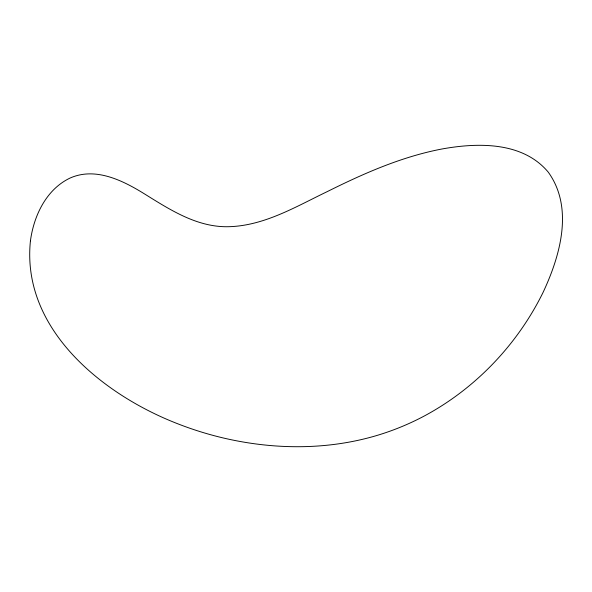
<?xml version="1.0" encoding="UTF-8"?>
<svg xmlns="http://www.w3.org/2000/svg" width="592" height="592" viewBox="0 0 592 592"><rect width="100%" height="100%" fill="white"/><g stroke="black" fill="none" stroke-linecap="round" stroke-linejoin="round"><path stroke-width="0.89" d="M30.436 240.833C21.208 328.693 101.92 393.791 175.55 422.917A340.171 340.171 0 0 0 223.073 437.925C273.171 449.698 326.399 450.297 375.994 435.742A259.2 259.2 0 0 0 424.368 415.961C475.487 388.53 517.364 344.596 542.975 292.603C560.106 256.121 574.062 208.029 548.266 172.154C522.706 141.562 477.951 142.502 442.083 148.969C401.679 156.665 363.754 173.412 327.139 191.667C295.223 206.971 262.981 226.603 226.477 226.736C195.7 226.655 169.12 209.176 143.923 193.554C122.359 180.257 95.105 166.752 69.849 178.155C46.161 189.566 33.796 215.851 30.436 240.833"/></g></svg>
